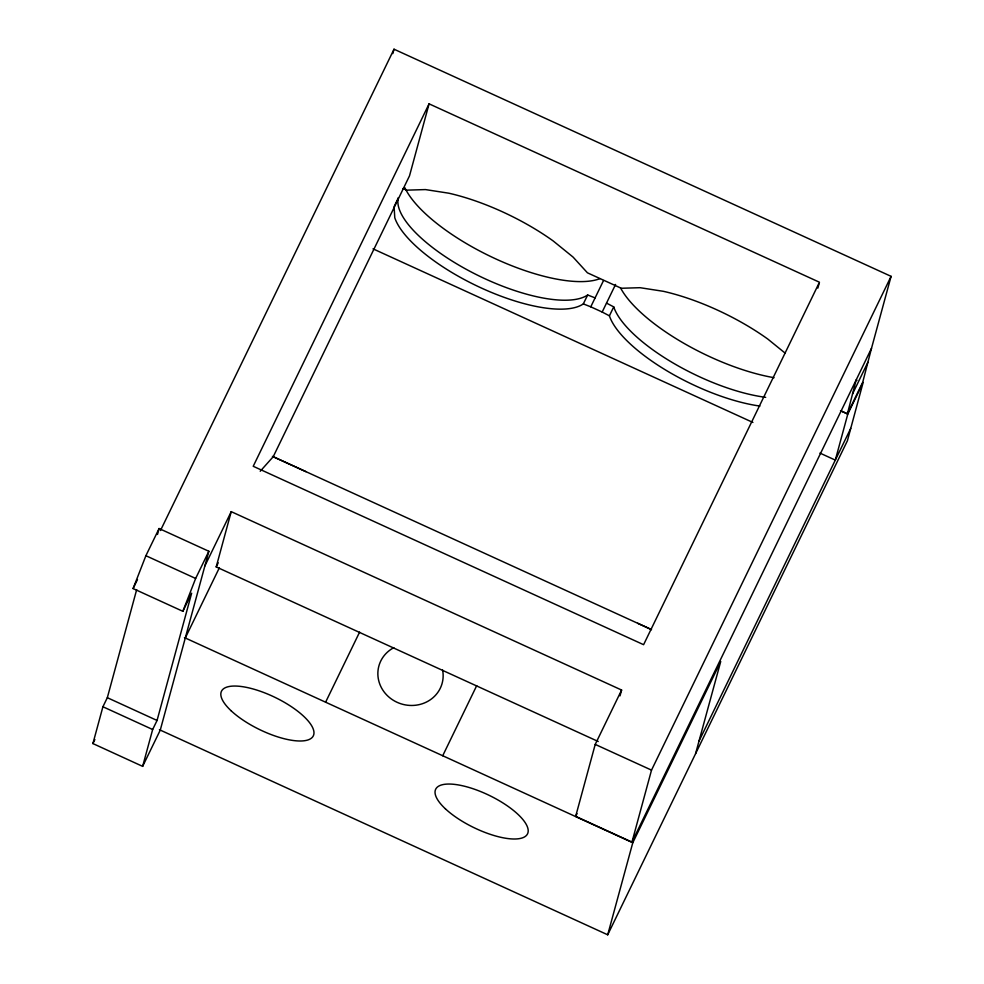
<?xml version="1.0" encoding="UTF-8"?>
<svg xmlns="http://www.w3.org/2000/svg" width="984" height="984" viewBox="0 0 984 984"><rect width="100%" height="100%" fill="white"/><g stroke="black" fill="none" stroke-linecap="round" stroke-linejoin="round"><path stroke-width="1.48" d="M840.508 410.685L847.396 413.821L856.154 379.984L871.504 348.299L891.086 276.344L394.018 49.2L160.478 530.524M871.504 348.299L862.734 382.21L847.396 413.821M695.602 753.633L698.96 741.235L835.305 460.106L847.802 414.067L863.14 382.456L847.409 440.746L607.706 934.8L159.408 729.697M142.643 766.364L152.655 729.513L157.059 720.46L191.646 593.192L182.852 611.31L133.098 588.567L145.89 555.714L159.1 528.531L208.854 551.274L160.257 730.128L142.643 766.364L92.914 743.572L102.914 706.746L107.33 697.693L136.665 589.687M157.502 534.435L159.1 528.531M598.223 741.493L216.209 566.919L231.228 511.643L621.605 690.042L620.018 695.86M392.813 53.603L394.018 49.2M429.073 103.837L253.22 466.281L643.597 644.692L819.451 282.236L429.073 103.837L409.516 175.828L273.232 456.699L260.219 471.262M856.978 380.353L856.154 379.984L631.962 842.107L575.665 816.376L595.222 744.408L621.605 690.042M631.962 842.107L651.519 770.128L891.086 276.344M607.706 934.8L632.786 842.722L720.731 661.494L698.96 741.235M817.852 288.115L819.045 283.7M182.852 611.31L195.644 578.457L208.854 551.274M133.098 588.567L137.489 579.514M92.914 743.572L94.87 739.538M204.844 566.009L231.228 511.643M216.209 566.919L218.202 562.823M185.287 637.976L219.407 567.682M184.463 637.607L325.606 702.195L359.603 632.122M587.657 294.979A107.514 37.601 25.9 0 1 473.316 273.06A107.514 37.601 25.9 0 1 398.372 197.759L394.092 206.714L394.781 217.747A107.514 37.601 25.9 0 0 481.631 288.14A107.514 37.601 25.9 0 0 583.315 303.908L587.657 294.979L595.111 297.894M583.315 303.908L590.769 306.823L603.512 280.563M759.919 406.072A107.514 37.601 25.9 0 1 609.404 315.827L602.183 312.039L615.566 284.45M609.404 315.827L613.733 306.897L606.525 303.109M325.606 702.195L442.714 755.737L476.711 685.651M575.665 816.376L577.005 813.62M852.513 393.981L867.839 362.358M850.717 428.421L835.305 460.106L819.943 453.083M305.962 471.656L272.42 456.379M403.059 188.522L406.65 190.158L425.445 189.58L448.766 193.196A114.98 40.209 25.9 0 1 553.143 240.92L573.057 257.07L587.436 272.814L621.261 288.263L640.055 287.697L663.376 291.313A114.98 40.209 25.9 0 1 767.754 339.025L785.343 353.293M840.926 410.931L847.802 414.067M590.769 306.823L602.183 312.039M373.022 248.841L752.908 422.443M273.232 456.699L651.26 629.477M595.222 744.408L651.519 770.128M145.89 555.714L195.644 578.457M442.714 755.737L632.786 842.722M107.33 697.693L157.059 720.46M102.914 706.746L152.655 729.513M637.706 623.266L651.543 629.637M600.043 278.607A115.03 40.233 25.9 0 1 494.14 258.152A115.03 40.233 25.9 0 1 404.891 187.747M765.687 397.327A107.514 37.601 25.9 0 1 613.733 306.897M774.064 377.684A115.03 40.233 25.9 0 1 620.523 287.857M442.579 669.956A32.792 30.652 15.2 0 1 420.279 704.359A32.792 30.652 15.2 0 1 380.697 686.266A32.792 30.652 15.2 0 1 393.809 647.669M231.252 710.891A51.07 17.86 25.9 0 0 310.919 738.529A51.07 17.86 25.9 0 0 259.973 691.125A51.07 17.86 25.9 0 0 231.252 710.891M445.469 808.897A51.07 17.86 25.9 0 0 525.136 836.535A51.07 17.86 25.9 0 0 474.202 789.131A51.07 17.86 25.9 0 0 445.469 808.897"/></g></svg>
